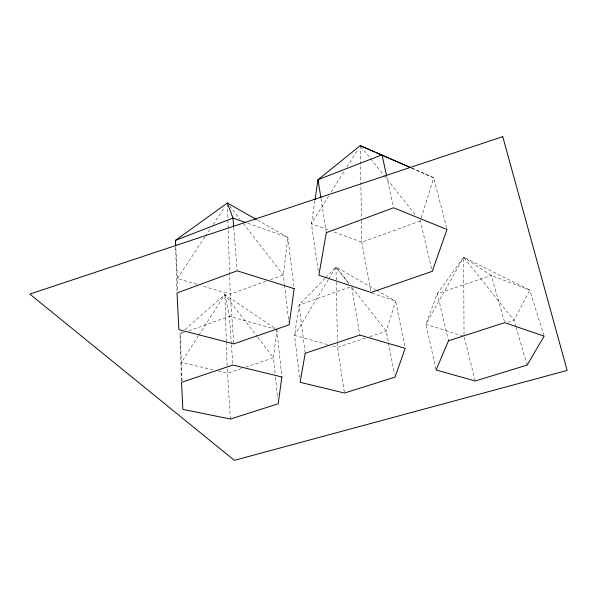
<?xml version="1.0" encoding="UTF-8"?>
<svg xmlns="http://www.w3.org/2000/svg" width="597" height="597" viewBox="0 0 597 597"><rect width="100%" height="100%" fill="white"/><g stroke="black" fill="none" stroke-linecap="round" stroke-linejoin="round"><path stroke-width="0.45" stroke-dasharray="2.98 2.24" d="M184.921 329.574L224.853 294.597L276.859 329.559L273.493 357.797L275.083 373.438M314.85 200.764L311.395 223.674L318.335 271.56M431.646 268.628L420.325 220.98L433.668 177.787L411.654 167.988M328.275 279.806L294.522 335.402L299.679 378.625M328.76 279.008L335.992 267.098L375.453 289.59M328.663 196.092L311.395 223.674L328.783 230.069M331.126 192.144L344.447 170.869M346.909 166.929L357.767 149.586M198.383 335.887L181.406 362.379L181.981 380.804M198.883 335.111L224.853 294.597L257.091 336.484M204.905 236.942L177.331 278.605L177.69 290.672M205.413 236.173L210.517 228.457M213.069 224.599L224.308 207.629M324.999 278.374L299.127 304.925L294.522 335.402L327.693 344.603M325.641 277.709L335.992 267.098L349.275 283.702M182.122 332.022L180.018 333.865L181.518 382.341M420.325 220.98L361.834 242.21L332.268 231.345M265.934 281.269L230.233 294.172L201.137 285.612M270.292 279.695L283.351 274.971L287.829 237.315L257.195 219.927M184.354 332.335L180.018 333.865L181.406 362.379L213.853 370.036M188.689 330.798L229.427 316.38L275.963 329.313M349.835 287.194L299.127 304.925L305.089 352.334M241.292 368.573L227.367 373.229L218.353 371.103M245.643 367.118L273.493 357.797L257.658 337.223M365.401 338.118L337.559 347.335L331.283 345.596M369.744 336.678L386.281 331.208L395.595 301.06L376.259 290.045M507.898 322.276L514.039 320.298L529.763 290.075L463.63 257.232L437.325 293.672L425.922 324.238L435.907 369.088M196.726 284.314L177.331 278.605L175.779 246.74M463.16 336.074L425.922 324.238L463.63 257.232L491.309 275.448L529.763 290.075L544.136 336.148M371.827 293.246L395.595 301.06L404.99 347.417M247.785 223.278L287.829 237.315L294.06 287.739M411.467 168.07L433.668 177.787L446.556 227.696M360.812 146.369L370.058 157.959M370.633 158.683L383.349 174.623M383.923 175.346L416.281 215.913M349.133 283.851L335.992 267.098L337.432 340.88M351.991 287.493L386.281 331.208L388.341 342.014M229.651 205.935L239.934 219.159M243.367 223.562L283.351 274.971L284.426 284.202M515.838 326.447L514.039 320.298L463.63 257.232L464.048 336.357M516.092 327.328L527.136 365.103M504.487 321.783L491.309 275.448L437.325 293.672L448.28 339.842M464.272 337.245L474.981 380.088M386.699 176.346L393.333 206.883M388.513 342.909L394.527 374.416M370.774 290.627L361.834 242.21L361.446 218.995M351.737 287.5L359.819 335.081M321.037 198.876L326.178 231.763M344.327 392.139L337.559 347.335L337.447 341.805M284.53 285.127L288.821 322.067M276.859 329.559L281.694 375.155M275.456 377.125L277.598 398.289M233.718 227.338L237.076 269.889M233.74 342.954L230.233 294.172L227.897 219.748M231.36 343.932L229.427 316.38L224.853 294.597L226.33 340.85M231.427 344.85L232.778 364.14M230.375 419.027L227.158 366.752M226.36 341.775L227.129 365.827M227.397 203.928L227.867 218.815M175.66 246.83L176.966 291.135M360.23 145.646L361.431 218.069"/><path stroke-width="0.9" d="M314.992 199.853L318.037 179.69L360.23 145.646L410.803 167.608M256.389 219.472L227.367 203.002L175.466 240.367L175.63 245.904M246.046 222.666L232.987 218.092L175.466 240.367L175.734 245.83M360.23 145.646L374.744 151.996M376.453 152.75L388.408 157.981M390.117 158.727L409.758 167.324M227.367 203.002L232.987 218.092L233.643 226.412M386.505 175.451L382.02 154.795L318.037 179.69L320.895 197.965M281.888 376.983L278.157 403.811L230.375 419.027L182.876 409.378L181.518 382.341L232.837 365.058L281.888 376.983M294.172 288.657L289.142 324.835L233.808 343.872L178.869 329.656L177.025 292.978L237.151 270.814L294.172 288.657M305.209 353.245L300.119 382.304L344.469 393.05L395.042 377.117L405.176 348.327L359.819 335.081L305.209 353.245M326.32 232.681L318.865 275.247L371.11 292.455L432.28 271.329L447.019 229.479L393.527 207.786L326.32 232.681M448.496 340.753L436.108 369.983L475.205 380.983L527.136 365.103L544.136 336.148L504.741 322.678L448.496 340.753M502.749 136.668L29.85 294.09L234.375 460.332L567.15 370.431L502.749 136.668"/></g></svg>
